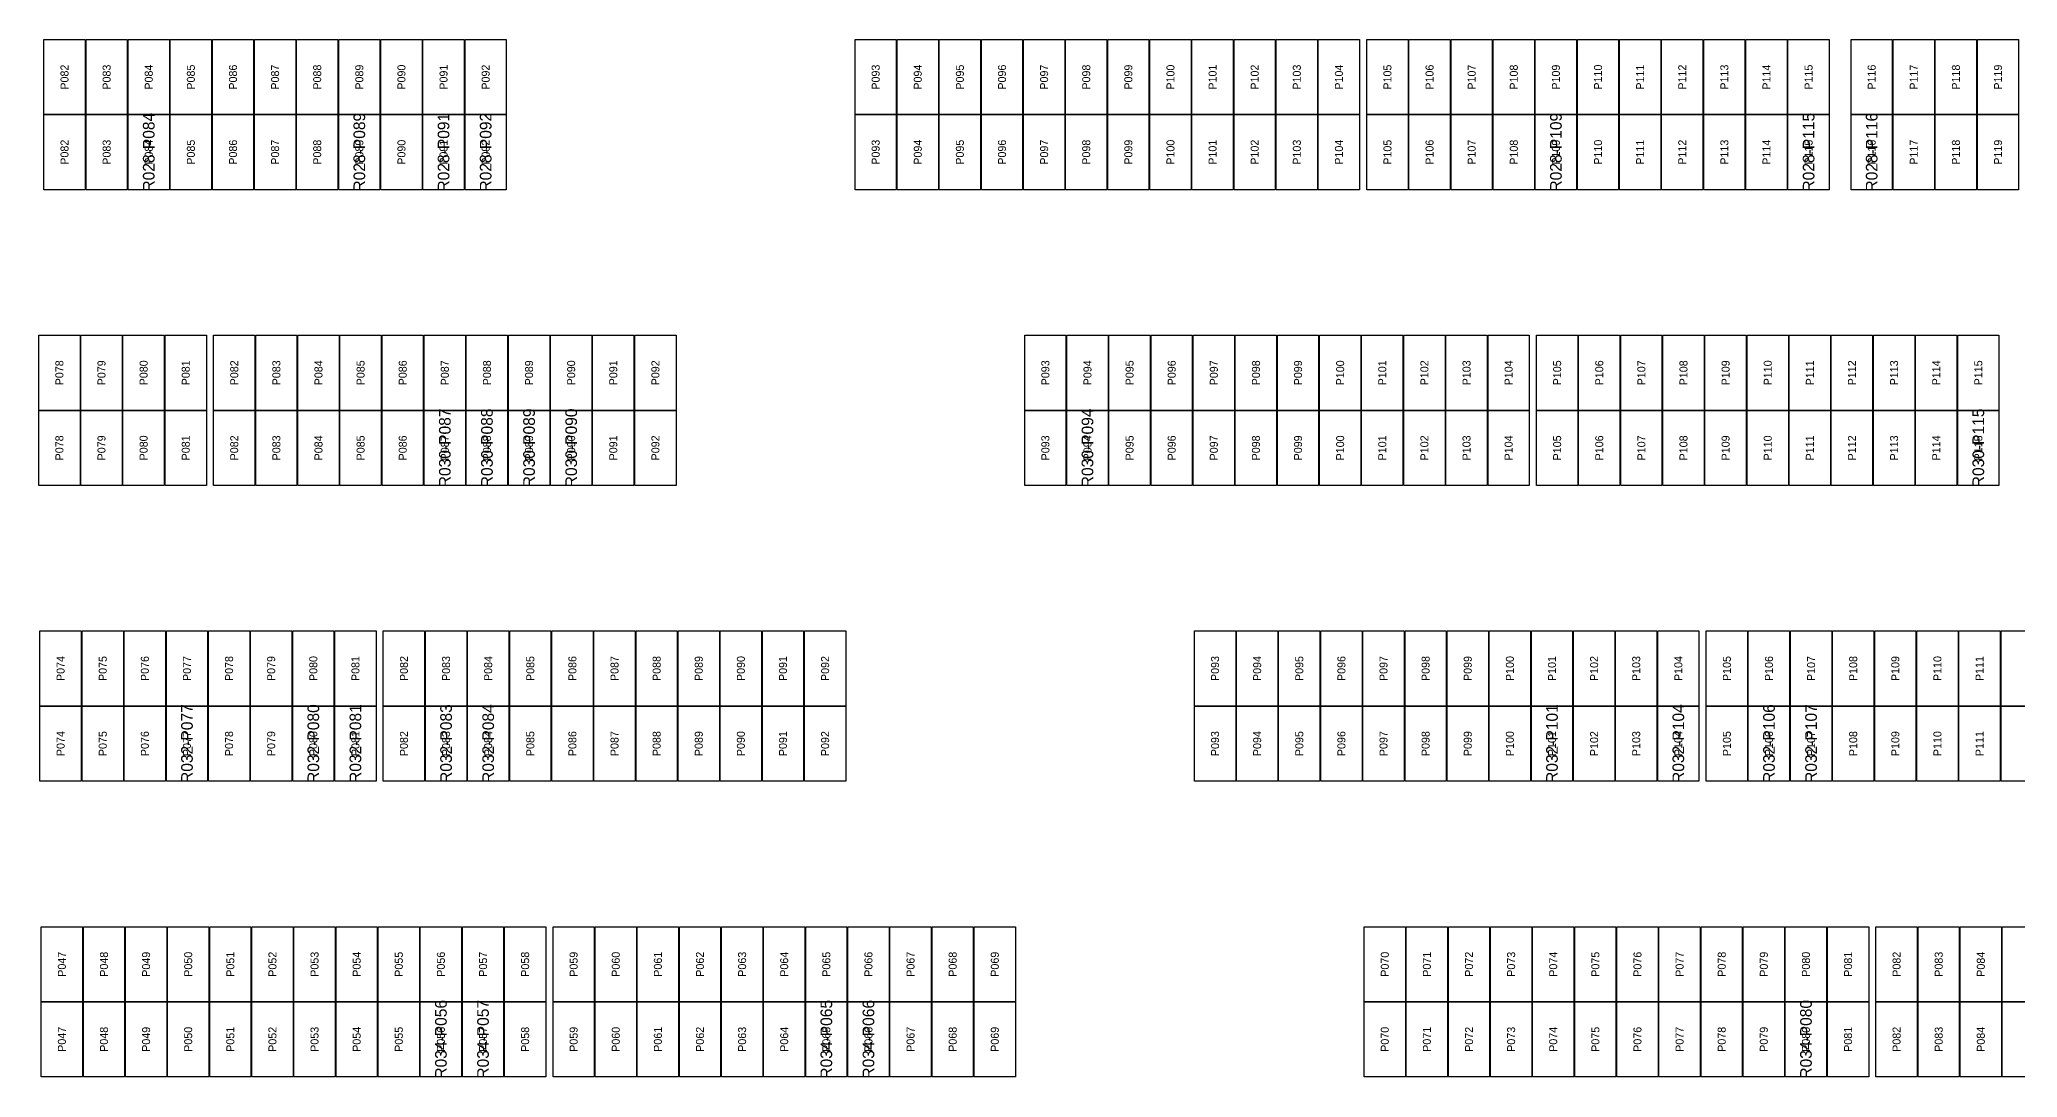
# Model space of a CAD drawing. Extents: x 296295 to 296770, y 651564 to 652121.
# Drawn here: x 296455 to 296509.3, y 651986.7 to 652015.2 of the extents above; entities that cross this region are included whole.
import ezdxf
from ezdxf.enums import TextEntityAlignment as Align

# ---------------------------------------------------------------- set-up
doc = ezdxf.new("R2010")
doc.units = 0

msp = doc.modelspace()

# ---------------------------------------------------------------- linework, layer by layer
at = {"layer": 'DEFECTIVE_PANELS'}
for points in [[(296457.399, 652013.11), (296458.533, 652013.11), (296458.533, 652011.047), (296457.399, 652011.047)], [(296463.189, 652013.11), (296464.323, 652013.11), (296464.323, 652011.047), (296463.189, 652011.047)], [(296465.505, 652013.11), (296466.639, 652013.11), (296466.639, 652011.047), (296465.505, 652011.047)], [(296466.663, 652013.11), (296467.797, 652013.11), (296467.797, 652011.047), (296466.663, 652011.047)], [(296496.09, 652013.11), (296497.224, 652013.11), (296497.224, 652011.047), (296496.09, 652011.047)], [(296503.038, 652013.11), (296504.172, 652013.11), (296504.172, 652011.047), (296503.038, 652011.047)], [(296504.772, 652013.11), (296505.906, 652013.11), (296505.906, 652011.047), (296504.772, 652011.047)], [(296465.54, 652004.984), (296466.674, 652004.984), (296466.674, 652002.921), (296465.54, 652002.921)], [(296466.698, 652004.984), (296467.832, 652004.984), (296467.832, 652002.921), (296466.698, 652002.921)], [(296467.856, 652004.984), (296468.99, 652004.984), (296468.99, 652002.921), (296467.856, 652002.921)], [(296469.014, 652004.984), (296470.148, 652004.984), (296470.148, 652002.921), (296469.014, 652002.921)], [(296483.21, 652004.984), (296484.344, 652004.984), (296484.344, 652002.921), (296483.21, 652002.921)], [(296507.704, 652004.984), (296508.838, 652004.984), (296508.838, 652002.921), (296507.704, 652002.921)], [(296458.45, 651996.858), (296459.584, 651996.858), (296459.584, 651994.795), (296458.45, 651994.795)], [(296461.924, 651996.858), (296463.058, 651996.858), (296463.058, 651994.795), (296461.924, 651994.795)], [(296463.082, 651996.858), (296464.216, 651996.858), (296464.216, 651994.795), (296463.082, 651994.795)], [(296465.574, 651996.858), (296466.708, 651996.858), (296466.708, 651994.795), (296465.574, 651994.795)], [(296466.732, 651996.858), (296467.866, 651996.858), (296467.866, 651994.795), (296466.732, 651994.795)], [(296495.982, 651996.858), (296497.116, 651996.858), (296497.116, 651994.795), (296495.982, 651994.795)], [(296499.456, 651996.858), (296500.59, 651996.858), (296500.59, 651994.795), (296499.456, 651994.795)], [(296501.948, 651996.858), (296503.082, 651996.858), (296503.082, 651994.795), (296501.948, 651994.795)], [(296503.106, 651996.858), (296504.24, 651996.858), (296504.24, 651994.795), (296503.106, 651994.795)], [(296465.432, 651988.732), (296466.566, 651988.732), (296466.566, 651986.669), (296465.432, 651986.669)], [(296466.59, 651988.732), (296467.724, 651988.732), (296467.724, 651986.669), (296466.59, 651986.669)], [(296476.03, 651988.732), (296477.164, 651988.732), (296477.164, 651986.669), (296476.03, 651986.669)], [(296477.188, 651988.732), (296478.322, 651988.732), (296478.322, 651986.669), (296477.188, 651986.669)], [(296502.965, 651988.732), (296504.099, 651988.732), (296504.099, 651986.669), (296502.965, 651986.669)]]:
    msp.add_lwpolyline(points, close=True, dxfattribs=at)
at = {"layer": 'PANELS_MASTER'}
for points in [[(296455.083, 652015.173), (296456.217, 652015.173), (296456.217, 652013.11), (296455.083, 652013.11)], [(296456.241, 652015.173), (296457.375, 652015.173), (296457.375, 652013.11), (296456.241, 652013.11)], [(296457.399, 652015.173), (296458.533, 652015.173), (296458.533, 652013.11), (296457.399, 652013.11)], [(296458.557, 652015.173), (296459.691, 652015.173), (296459.691, 652013.11), (296458.557, 652013.11)], [(296459.715, 652015.173), (296460.849, 652015.173), (296460.849, 652013.11), (296459.715, 652013.11)], [(296460.873, 652015.173), (296462.007, 652015.173), (296462.007, 652013.11), (296460.873, 652013.11)], [(296462.031, 652015.173), (296463.165, 652015.173), (296463.165, 652013.11), (296462.031, 652013.11)], [(296463.189, 652015.173), (296464.323, 652015.173), (296464.323, 652013.11), (296463.189, 652013.11)], [(296464.347, 652015.173), (296465.481, 652015.173), (296465.481, 652013.11), (296464.347, 652013.11)], [(296465.505, 652015.173), (296466.639, 652015.173), (296466.639, 652013.11), (296465.505, 652013.11)], [(296466.663, 652015.173), (296467.797, 652015.173), (296467.797, 652013.11), (296466.663, 652013.11)], [(296477.386, 652015.173), (296478.52, 652015.173), (296478.52, 652013.11), (296477.386, 652013.11)], [(296478.544, 652015.173), (296479.678, 652015.173), (296479.678, 652013.11), (296478.544, 652013.11)], [(296479.702, 652015.173), (296480.836, 652015.173), (296480.836, 652013.11), (296479.702, 652013.11)], [(296480.86, 652015.173), (296481.994, 652015.173), (296481.994, 652013.11), (296480.86, 652013.11)], [(296482.018, 652015.173), (296483.152, 652015.173), (296483.152, 652013.11), (296482.018, 652013.11)], [(296483.176, 652015.173), (296484.31, 652015.173), (296484.31, 652013.11), (296483.176, 652013.11)], [(296484.334, 652015.173), (296485.468, 652015.173), (296485.468, 652013.11), (296484.334, 652013.11)], [(296485.492, 652015.173), (296486.626, 652015.173), (296486.626, 652013.11), (296485.492, 652013.11)], [(296486.65, 652015.173), (296487.784, 652015.173), (296487.784, 652013.11), (296486.65, 652013.11)], [(296487.808, 652015.173), (296488.942, 652015.173), (296488.942, 652013.11), (296487.808, 652013.11)], [(296488.966, 652015.173), (296490.1, 652015.173), (296490.1, 652013.11), (296488.966, 652013.11)], [(296490.124, 652015.173), (296491.258, 652015.173), (296491.258, 652013.11), (296490.124, 652013.11)], [(296491.458, 652015.173), (296492.592, 652015.173), (296492.592, 652013.11), (296491.458, 652013.11)], [(296492.616, 652015.173), (296493.75, 652015.173), (296493.75, 652013.11), (296492.616, 652013.11)], [(296493.774, 652015.173), (296494.908, 652015.173), (296494.908, 652013.11), (296493.774, 652013.11)], [(296494.932, 652015.173), (296496.066, 652015.173), (296496.066, 652013.11), (296494.932, 652013.11)], [(296496.09, 652015.173), (296497.224, 652015.173), (296497.224, 652013.11), (296496.09, 652013.11)], [(296497.248, 652015.173), (296498.382, 652015.173), (296498.382, 652013.11), (296497.248, 652013.11)], [(296498.406, 652015.173), (296499.54, 652015.173), (296499.54, 652013.11), (296498.406, 652013.11)], [(296499.564, 652015.173), (296500.698, 652015.173), (296500.698, 652013.11), (296499.564, 652013.11)], [(296500.722, 652015.173), (296501.856, 652015.173), (296501.856, 652013.11), (296500.722, 652013.11)], [(296501.88, 652015.173), (296503.014, 652015.173), (296503.014, 652013.11), (296501.88, 652013.11)], [(296503.038, 652015.173), (296504.172, 652015.173), (296504.172, 652013.11), (296503.038, 652013.11)], [(296504.772, 652015.173), (296505.906, 652015.173), (296505.906, 652013.11), (296504.772, 652013.11)], [(296505.93, 652015.173), (296507.064, 652015.173), (296507.064, 652013.11), (296505.93, 652013.11)], [(296507.088, 652015.173), (296508.222, 652015.173), (296508.222, 652013.11), (296507.088, 652013.11)], [(296508.246, 652015.173), (296509.38, 652015.173), (296509.38, 652013.11), (296508.246, 652013.11)], [(296455.083, 652013.11), (296456.217, 652013.11), (296456.217, 652011.047), (296455.083, 652011.047)], [(296456.241, 652013.11), (296457.375, 652013.11), (296457.375, 652011.047), (296456.241, 652011.047)], [(296458.557, 652013.11), (296459.691, 652013.11), (296459.691, 652011.047), (296458.557, 652011.047)], [(296459.715, 652013.11), (296460.849, 652013.11), (296460.849, 652011.047), (296459.715, 652011.047)], [(296460.873, 652013.11), (296462.007, 652013.11), (296462.007, 652011.047), (296460.873, 652011.047)], [(296462.031, 652013.11), (296463.165, 652013.11), (296463.165, 652011.047), (296462.031, 652011.047)], [(296464.347, 652013.11), (296465.481, 652013.11), (296465.481, 652011.047), (296464.347, 652011.047)], [(296477.386, 652013.11), (296478.52, 652013.11), (296478.52, 652011.047), (296477.386, 652011.047)], [(296478.544, 652013.11), (296479.678, 652013.11), (296479.678, 652011.047), (296478.544, 652011.047)], [(296479.702, 652013.11), (296480.836, 652013.11), (296480.836, 652011.047), (296479.702, 652011.047)], [(296480.86, 652013.11), (296481.994, 652013.11), (296481.994, 652011.047), (296480.86, 652011.047)], [(296482.018, 652013.11), (296483.152, 652013.11), (296483.152, 652011.047), (296482.018, 652011.047)], [(296483.176, 652013.11), (296484.31, 652013.11), (296484.31, 652011.047), (296483.176, 652011.047)], [(296484.334, 652013.11), (296485.468, 652013.11), (296485.468, 652011.047), (296484.334, 652011.047)], [(296485.492, 652013.11), (296486.626, 652013.11), (296486.626, 652011.047), (296485.492, 652011.047)], [(296486.65, 652013.11), (296487.784, 652013.11), (296487.784, 652011.047), (296486.65, 652011.047)], [(296487.808, 652013.11), (296488.942, 652013.11), (296488.942, 652011.047), (296487.808, 652011.047)], [(296488.966, 652013.11), (296490.1, 652013.11), (296490.1, 652011.047), (296488.966, 652011.047)], [(296490.124, 652013.11), (296491.258, 652013.11), (296491.258, 652011.047), (296490.124, 652011.047)], [(296491.458, 652013.11), (296492.592, 652013.11), (296492.592, 652011.047), (296491.458, 652011.047)], [(296492.616, 652013.11), (296493.75, 652013.11), (296493.75, 652011.047), (296492.616, 652011.047)], [(296493.774, 652013.11), (296494.908, 652013.11), (296494.908, 652011.047), (296493.774, 652011.047)], [(296494.932, 652013.11), (296496.066, 652013.11), (296496.066, 652011.047), (296494.932, 652011.047)], [(296497.248, 652013.11), (296498.382, 652013.11), (296498.382, 652011.047), (296497.248, 652011.047)], [(296498.406, 652013.11), (296499.54, 652013.11), (296499.54, 652011.047), (296498.406, 652011.047)], [(296499.564, 652013.11), (296500.698, 652013.11), (296500.698, 652011.047), (296499.564, 652011.047)], [(296500.722, 652013.11), (296501.856, 652013.11), (296501.856, 652011.047), (296500.722, 652011.047)], [(296501.88, 652013.11), (296503.014, 652013.11), (296503.014, 652011.047), (296501.88, 652011.047)], [(296505.93, 652013.11), (296507.064, 652013.11), (296507.064, 652011.047), (296505.93, 652011.047)], [(296507.088, 652013.11), (296508.222, 652013.11), (296508.222, 652011.047), (296507.088, 652011.047)], [(296508.246, 652013.11), (296509.38, 652013.11), (296509.38, 652011.047), (296508.246, 652011.047)], [(296454.942, 652007.047), (296456.076, 652007.047), (296456.076, 652004.984), (296454.942, 652004.984)], [(296456.1, 652007.047), (296457.234, 652007.047), (296457.234, 652004.984), (296456.1, 652004.984)], [(296457.258, 652007.047), (296458.392, 652007.047), (296458.392, 652004.984), (296457.258, 652004.984)], [(296458.416, 652007.047), (296459.55, 652007.047), (296459.55, 652004.984), (296458.416, 652004.984)], [(296459.75, 652007.047), (296460.884, 652007.047), (296460.884, 652004.984), (296459.75, 652004.984)], [(296460.908, 652007.047), (296462.042, 652007.047), (296462.042, 652004.984), (296460.908, 652004.984)], [(296462.066, 652007.047), (296463.2, 652007.047), (296463.2, 652004.984), (296462.066, 652004.984)], [(296463.224, 652007.047), (296464.358, 652007.047), (296464.358, 652004.984), (296463.224, 652004.984)], [(296464.382, 652007.047), (296465.516, 652007.047), (296465.516, 652004.984), (296464.382, 652004.984)], [(296465.54, 652007.047), (296466.674, 652007.047), (296466.674, 652004.984), (296465.54, 652004.984)], [(296466.698, 652007.047), (296467.832, 652007.047), (296467.832, 652004.984), (296466.698, 652004.984)], [(296467.856, 652007.047), (296468.99, 652007.047), (296468.99, 652004.984), (296467.856, 652004.984)], [(296469.014, 652007.047), (296470.148, 652007.047), (296470.148, 652004.984), (296469.014, 652004.984)], [(296470.172, 652007.047), (296471.306, 652007.047), (296471.306, 652004.984), (296470.172, 652004.984)], [(296471.33, 652007.047), (296472.464, 652007.047), (296472.464, 652004.984), (296471.33, 652004.984)], [(296482.052, 652007.047), (296483.186, 652007.047), (296483.186, 652004.984), (296482.052, 652004.984)], [(296483.21, 652007.047), (296484.344, 652007.047), (296484.344, 652004.984), (296483.21, 652004.984)], [(296484.368, 652007.047), (296485.502, 652007.047), (296485.502, 652004.984), (296484.368, 652004.984)], [(296485.526, 652007.047), (296486.66, 652007.047), (296486.66, 652004.984), (296485.526, 652004.984)], [(296486.684, 652007.047), (296487.818, 652007.047), (296487.818, 652004.984), (296486.684, 652004.984)], [(296487.842, 652007.047), (296488.976, 652007.047), (296488.976, 652004.984), (296487.842, 652004.984)], [(296489, 652007.047), (296490.134, 652007.047), (296490.134, 652004.984), (296489, 652004.984)], [(296490.158, 652007.047), (296491.292, 652007.047), (296491.292, 652004.984), (296490.158, 652004.984)], [(296491.316, 652007.047), (296492.45, 652007.047), (296492.45, 652004.984), (296491.316, 652004.984)], [(296492.474, 652007.047), (296493.608, 652007.047), (296493.608, 652004.984), (296492.474, 652004.984)], [(296493.632, 652007.047), (296494.766, 652007.047), (296494.766, 652004.984), (296493.632, 652004.984)], [(296494.79, 652007.047), (296495.924, 652007.047), (296495.924, 652004.984), (296494.79, 652004.984)], [(296496.124, 652007.047), (296497.258, 652007.047), (296497.258, 652004.984), (296496.124, 652004.984)], [(296497.282, 652007.047), (296498.416, 652007.047), (296498.416, 652004.984), (296497.282, 652004.984)], [(296498.44, 652007.047), (296499.574, 652007.047), (296499.574, 652004.984), (296498.44, 652004.984)], [(296499.598, 652007.047), (296500.732, 652007.047), (296500.732, 652004.984), (296499.598, 652004.984)], [(296500.756, 652007.047), (296501.89, 652007.047), (296501.89, 652004.984), (296500.756, 652004.984)], [(296501.914, 652007.047), (296503.048, 652007.047), (296503.048, 652004.984), (296501.914, 652004.984)], [(296503.072, 652007.047), (296504.206, 652007.047), (296504.206, 652004.984), (296503.072, 652004.984)], [(296504.23, 652007.047), (296505.364, 652007.047), (296505.364, 652004.984), (296504.23, 652004.984)], [(296505.388, 652007.047), (296506.522, 652007.047), (296506.522, 652004.984), (296505.388, 652004.984)], [(296506.546, 652007.047), (296507.68, 652007.047), (296507.68, 652004.984), (296506.546, 652004.984)], [(296507.704, 652007.047), (296508.838, 652007.047), (296508.838, 652004.984), (296507.704, 652004.984)], [(296454.942, 652004.984), (296456.076, 652004.984), (296456.076, 652002.921), (296454.942, 652002.921)], [(296456.1, 652004.984), (296457.234, 652004.984), (296457.234, 652002.921), (296456.1, 652002.921)], [(296457.258, 652004.984), (296458.392, 652004.984), (296458.392, 652002.921), (296457.258, 652002.921)], [(296458.416, 652004.984), (296459.55, 652004.984), (296459.55, 652002.921), (296458.416, 652002.921)], [(296459.75, 652004.984), (296460.884, 652004.984), (296460.884, 652002.921), (296459.75, 652002.921)], [(296460.908, 652004.984), (296462.042, 652004.984), (296462.042, 652002.921), (296460.908, 652002.921)], [(296462.066, 652004.984), (296463.2, 652004.984), (296463.2, 652002.921), (296462.066, 652002.921)], [(296463.224, 652004.984), (296464.358, 652004.984), (296464.358, 652002.921), (296463.224, 652002.921)], [(296464.382, 652004.984), (296465.516, 652004.984), (296465.516, 652002.921), (296464.382, 652002.921)], [(296470.172, 652004.984), (296471.306, 652004.984), (296471.306, 652002.921), (296470.172, 652002.921)], [(296471.33, 652004.984), (296472.464, 652004.984), (296472.464, 652002.921), (296471.33, 652002.921)], [(296482.052, 652004.984), (296483.186, 652004.984), (296483.186, 652002.921), (296482.052, 652002.921)], [(296484.368, 652004.984), (296485.502, 652004.984), (296485.502, 652002.921), (296484.368, 652002.921)], [(296485.526, 652004.984), (296486.66, 652004.984), (296486.66, 652002.921), (296485.526, 652002.921)], [(296486.684, 652004.984), (296487.818, 652004.984), (296487.818, 652002.921), (296486.684, 652002.921)], [(296487.842, 652004.984), (296488.976, 652004.984), (296488.976, 652002.921), (296487.842, 652002.921)], [(296489, 652004.984), (296490.134, 652004.984), (296490.134, 652002.921), (296489, 652002.921)], [(296490.158, 652004.984), (296491.292, 652004.984), (296491.292, 652002.921), (296490.158, 652002.921)], [(296491.316, 652004.984), (296492.45, 652004.984), (296492.45, 652002.921), (296491.316, 652002.921)], [(296492.474, 652004.984), (296493.608, 652004.984), (296493.608, 652002.921), (296492.474, 652002.921)], [(296493.632, 652004.984), (296494.766, 652004.984), (296494.766, 652002.921), (296493.632, 652002.921)], [(296494.79, 652004.984), (296495.924, 652004.984), (296495.924, 652002.921), (296494.79, 652002.921)], [(296496.124, 652004.984), (296497.258, 652004.984), (296497.258, 652002.921), (296496.124, 652002.921)], [(296497.282, 652004.984), (296498.416, 652004.984), (296498.416, 652002.921), (296497.282, 652002.921)], [(296498.44, 652004.984), (296499.574, 652004.984), (296499.574, 652002.921), (296498.44, 652002.921)], [(296499.598, 652004.984), (296500.732, 652004.984), (296500.732, 652002.921), (296499.598, 652002.921)], [(296500.756, 652004.984), (296501.89, 652004.984), (296501.89, 652002.921), (296500.756, 652002.921)], [(296501.914, 652004.984), (296503.048, 652004.984), (296503.048, 652002.921), (296501.914, 652002.921)], [(296503.072, 652004.984), (296504.206, 652004.984), (296504.206, 652002.921), (296503.072, 652002.921)], [(296504.23, 652004.984), (296505.364, 652004.984), (296505.364, 652002.921), (296504.23, 652002.921)], [(296505.388, 652004.984), (296506.522, 652004.984), (296506.522, 652002.921), (296505.388, 652002.921)], [(296506.546, 652004.984), (296507.68, 652004.984), (296507.68, 652002.921), (296506.546, 652002.921)], [(296454.976, 651998.921), (296456.11, 651998.921), (296456.11, 651996.858), (296454.976, 651996.858)], [(296456.134, 651998.921), (296457.268, 651998.921), (296457.268, 651996.858), (296456.134, 651996.858)], [(296457.292, 651998.921), (296458.426, 651998.921), (296458.426, 651996.858), (296457.292, 651996.858)], [(296458.45, 651998.921), (296459.584, 651998.921), (296459.584, 651996.858), (296458.45, 651996.858)], [(296459.608, 651998.921), (296460.742, 651998.921), (296460.742, 651996.858), (296459.608, 651996.858)], [(296460.766, 651998.921), (296461.9, 651998.921), (296461.9, 651996.858), (296460.766, 651996.858)], [(296461.924, 651998.921), (296463.058, 651998.921), (296463.058, 651996.858), (296461.924, 651996.858)], [(296463.082, 651998.921), (296464.216, 651998.921), (296464.216, 651996.858), (296463.082, 651996.858)], [(296464.416, 651998.921), (296465.55, 651998.921), (296465.55, 651996.858), (296464.416, 651996.858)], [(296465.574, 651998.921), (296466.708, 651998.921), (296466.708, 651996.858), (296465.574, 651996.858)], [(296466.732, 651998.921), (296467.866, 651998.921), (296467.866, 651996.858), (296466.732, 651996.858)], [(296467.89, 651998.921), (296469.024, 651998.921), (296469.024, 651996.858), (296467.89, 651996.858)], [(296469.048, 651998.921), (296470.182, 651998.921), (296470.182, 651996.858), (296469.048, 651996.858)], [(296470.206, 651998.921), (296471.34, 651998.921), (296471.34, 651996.858), (296470.206, 651996.858)], [(296471.364, 651998.921), (296472.498, 651998.921), (296472.498, 651996.858), (296471.364, 651996.858)], [(296472.522, 651998.921), (296473.656, 651998.921), (296473.656, 651996.858), (296472.522, 651996.858)], [(296473.68, 651998.921), (296474.814, 651998.921), (296474.814, 651996.858), (296473.68, 651996.858)], [(296474.838, 651998.921), (296475.972, 651998.921), (296475.972, 651996.858), (296474.838, 651996.858)], [(296475.996, 651998.921), (296477.13, 651998.921), (296477.13, 651996.858), (296475.996, 651996.858)], [(296486.718, 651998.921), (296487.852, 651998.921), (296487.852, 651996.858), (296486.718, 651996.858)], [(296487.876, 651998.921), (296489.01, 651998.921), (296489.01, 651996.858), (296487.876, 651996.858)], [(296489.034, 651998.921), (296490.168, 651998.921), (296490.168, 651996.858), (296489.034, 651996.858)], [(296490.192, 651998.921), (296491.326, 651998.921), (296491.326, 651996.858), (296490.192, 651996.858)], [(296491.35, 651998.921), (296492.484, 651998.921), (296492.484, 651996.858), (296491.35, 651996.858)], [(296492.508, 651998.921), (296493.642, 651998.921), (296493.642, 651996.858), (296492.508, 651996.858)], [(296493.666, 651998.921), (296494.8, 651998.921), (296494.8, 651996.858), (296493.666, 651996.858)], [(296494.824, 651998.921), (296495.958, 651998.921), (296495.958, 651996.858), (296494.824, 651996.858)], [(296495.982, 651998.921), (296497.116, 651998.921), (296497.116, 651996.858), (296495.982, 651996.858)], [(296497.14, 651998.921), (296498.274, 651998.921), (296498.274, 651996.858), (296497.14, 651996.858)], [(296498.298, 651998.921), (296499.432, 651998.921), (296499.432, 651996.858), (296498.298, 651996.858)], [(296499.456, 651998.921), (296500.59, 651998.921), (296500.59, 651996.858), (296499.456, 651996.858)], [(296500.79, 651998.921), (296501.924, 651998.921), (296501.924, 651996.858), (296500.79, 651996.858)], [(296501.948, 651998.921), (296503.082, 651998.921), (296503.082, 651996.858), (296501.948, 651996.858)], [(296503.106, 651998.921), (296504.24, 651998.921), (296504.24, 651996.858), (296503.106, 651996.858)], [(296504.264, 651998.921), (296505.398, 651998.921), (296505.398, 651996.858), (296504.264, 651996.858)], [(296505.422, 651998.921), (296506.556, 651998.921), (296506.556, 651996.858), (296505.422, 651996.858)], [(296506.58, 651998.921), (296507.714, 651998.921), (296507.714, 651996.858), (296506.58, 651996.858)], [(296507.738, 651998.921), (296508.872, 651998.921), (296508.872, 651996.858), (296507.738, 651996.858)], [(296508.896, 651998.921), (296510.03, 651998.921), (296510.03, 651996.858), (296508.896, 651996.858)], [(296454.976, 651996.858), (296456.11, 651996.858), (296456.11, 651994.795), (296454.976, 651994.795)], [(296456.134, 651996.858), (296457.268, 651996.858), (296457.268, 651994.795), (296456.134, 651994.795)], [(296457.292, 651996.858), (296458.426, 651996.858), (296458.426, 651994.795), (296457.292, 651994.795)], [(296459.608, 651996.858), (296460.742, 651996.858), (296460.742, 651994.795), (296459.608, 651994.795)], [(296460.766, 651996.858), (296461.9, 651996.858), (296461.9, 651994.795), (296460.766, 651994.795)], [(296464.416, 651996.858), (296465.55, 651996.858), (296465.55, 651994.795), (296464.416, 651994.795)], [(296467.89, 651996.858), (296469.024, 651996.858), (296469.024, 651994.795), (296467.89, 651994.795)], [(296469.048, 651996.858), (296470.182, 651996.858), (296470.182, 651994.795), (296469.048, 651994.795)], [(296470.206, 651996.858), (296471.34, 651996.858), (296471.34, 651994.795), (296470.206, 651994.795)], [(296471.364, 651996.858), (296472.498, 651996.858), (296472.498, 651994.795), (296471.364, 651994.795)], [(296472.522, 651996.858), (296473.656, 651996.858), (296473.656, 651994.795), (296472.522, 651994.795)], [(296473.68, 651996.858), (296474.814, 651996.858), (296474.814, 651994.795), (296473.68, 651994.795)], [(296474.838, 651996.858), (296475.972, 651996.858), (296475.972, 651994.795), (296474.838, 651994.795)], [(296475.996, 651996.858), (296477.13, 651996.858), (296477.13, 651994.795), (296475.996, 651994.795)], [(296486.718, 651996.858), (296487.852, 651996.858), (296487.852, 651994.795), (296486.718, 651994.795)], [(296487.876, 651996.858), (296489.01, 651996.858), (296489.01, 651994.795), (296487.876, 651994.795)], [(296489.034, 651996.858), (296490.168, 651996.858), (296490.168, 651994.795), (296489.034, 651994.795)], [(296490.192, 651996.858), (296491.326, 651996.858), (296491.326, 651994.795), (296490.192, 651994.795)], [(296491.35, 651996.858), (296492.484, 651996.858), (296492.484, 651994.795), (296491.35, 651994.795)], [(296492.508, 651996.858), (296493.642, 651996.858), (296493.642, 651994.795), (296492.508, 651994.795)], [(296493.666, 651996.858), (296494.8, 651996.858), (296494.8, 651994.795), (296493.666, 651994.795)], [(296494.824, 651996.858), (296495.958, 651996.858), (296495.958, 651994.795), (296494.824, 651994.795)], [(296497.14, 651996.858), (296498.274, 651996.858), (296498.274, 651994.795), (296497.14, 651994.795)], [(296498.298, 651996.858), (296499.432, 651996.858), (296499.432, 651994.795), (296498.298, 651994.795)], [(296500.79, 651996.858), (296501.924, 651996.858), (296501.924, 651994.795), (296500.79, 651994.795)], [(296504.264, 651996.858), (296505.398, 651996.858), (296505.398, 651994.795), (296504.264, 651994.795)], [(296505.422, 651996.858), (296506.556, 651996.858), (296506.556, 651994.795), (296505.422, 651994.795)], [(296506.58, 651996.858), (296507.714, 651996.858), (296507.714, 651994.795), (296506.58, 651994.795)], [(296507.738, 651996.858), (296508.872, 651996.858), (296508.872, 651994.795), (296507.738, 651994.795)], [(296508.896, 651996.858), (296510.03, 651996.858), (296510.03, 651994.795), (296508.896, 651994.795)], [(296455.01, 651990.795), (296456.144, 651990.795), (296456.144, 651988.732), (296455.01, 651988.732)], [(296456.168, 651990.795), (296457.302, 651990.795), (296457.302, 651988.732), (296456.168, 651988.732)], [(296457.326, 651990.795), (296458.46, 651990.795), (296458.46, 651988.732), (296457.326, 651988.732)], [(296458.484, 651990.795), (296459.618, 651990.795), (296459.618, 651988.732), (296458.484, 651988.732)], [(296459.642, 651990.795), (296460.776, 651990.795), (296460.776, 651988.732), (296459.642, 651988.732)], [(296460.8, 651990.795), (296461.934, 651990.795), (296461.934, 651988.732), (296460.8, 651988.732)], [(296461.958, 651990.795), (296463.092, 651990.795), (296463.092, 651988.732), (296461.958, 651988.732)], [(296463.116, 651990.795), (296464.25, 651990.795), (296464.25, 651988.732), (296463.116, 651988.732)], [(296464.274, 651990.795), (296465.408, 651990.795), (296465.408, 651988.732), (296464.274, 651988.732)], [(296465.432, 651990.795), (296466.566, 651990.795), (296466.566, 651988.732), (296465.432, 651988.732)], [(296466.59, 651990.795), (296467.724, 651990.795), (296467.724, 651988.732), (296466.59, 651988.732)], [(296467.748, 651990.795), (296468.882, 651990.795), (296468.882, 651988.732), (296467.748, 651988.732)], [(296469.082, 651990.795), (296470.216, 651990.795), (296470.216, 651988.732), (296469.082, 651988.732)], [(296470.24, 651990.795), (296471.374, 651990.795), (296471.374, 651988.732), (296470.24, 651988.732)], [(296471.398, 651990.795), (296472.532, 651990.795), (296472.532, 651988.732), (296471.398, 651988.732)], [(296472.556, 651990.795), (296473.69, 651990.795), (296473.69, 651988.732), (296472.556, 651988.732)], [(296473.714, 651990.795), (296474.848, 651990.795), (296474.848, 651988.732), (296473.714, 651988.732)], [(296474.872, 651990.795), (296476.006, 651990.795), (296476.006, 651988.732), (296474.872, 651988.732)], [(296476.03, 651990.795), (296477.164, 651990.795), (296477.164, 651988.732), (296476.03, 651988.732)], [(296477.188, 651990.795), (296478.322, 651990.795), (296478.322, 651988.732), (296477.188, 651988.732)], [(296478.346, 651990.795), (296479.48, 651990.795), (296479.48, 651988.732), (296478.346, 651988.732)], [(296479.504, 651990.795), (296480.638, 651990.795), (296480.638, 651988.732), (296479.504, 651988.732)], [(296480.662, 651990.795), (296481.796, 651990.795), (296481.796, 651988.732), (296480.662, 651988.732)], [(296491.385, 651990.795), (296492.519, 651990.795), (296492.519, 651988.732), (296491.385, 651988.732)], [(296492.543, 651990.795), (296493.677, 651990.795), (296493.677, 651988.732), (296492.543, 651988.732)], [(296493.701, 651990.795), (296494.835, 651990.795), (296494.835, 651988.732), (296493.701, 651988.732)], [(296494.859, 651990.795), (296495.993, 651990.795), (296495.993, 651988.732), (296494.859, 651988.732)], [(296496.017, 651990.795), (296497.151, 651990.795), (296497.151, 651988.732), (296496.017, 651988.732)], [(296497.175, 651990.795), (296498.309, 651990.795), (296498.309, 651988.732), (296497.175, 651988.732)], [(296498.333, 651990.795), (296499.467, 651990.795), (296499.467, 651988.732), (296498.333, 651988.732)], [(296499.491, 651990.795), (296500.625, 651990.795), (296500.625, 651988.732), (296499.491, 651988.732)], [(296500.649, 651990.795), (296501.783, 651990.795), (296501.783, 651988.732), (296500.649, 651988.732)], [(296501.807, 651990.795), (296502.941, 651990.795), (296502.941, 651988.732), (296501.807, 651988.732)], [(296502.965, 651990.795), (296504.099, 651990.795), (296504.099, 651988.732), (296502.965, 651988.732)], [(296504.123, 651990.795), (296505.257, 651990.795), (296505.257, 651988.732), (296504.123, 651988.732)], [(296505.457, 651990.795), (296506.591, 651990.795), (296506.591, 651988.732), (296505.457, 651988.732)], [(296506.615, 651990.795), (296507.749, 651990.795), (296507.749, 651988.732), (296506.615, 651988.732)], [(296507.773, 651990.795), (296508.907, 651990.795), (296508.907, 651988.732), (296507.773, 651988.732)], [(296508.931, 651990.795), (296510.065, 651990.795), (296510.065, 651988.732), (296508.931, 651988.732)], [(296455.01, 651988.732), (296456.144, 651988.732), (296456.144, 651986.669), (296455.01, 651986.669)], [(296456.168, 651988.732), (296457.302, 651988.732), (296457.302, 651986.669), (296456.168, 651986.669)], [(296457.326, 651988.732), (296458.46, 651988.732), (296458.46, 651986.669), (296457.326, 651986.669)], [(296458.484, 651988.732), (296459.618, 651988.732), (296459.618, 651986.669), (296458.484, 651986.669)], [(296459.642, 651988.732), (296460.776, 651988.732), (296460.776, 651986.669), (296459.642, 651986.669)], [(296460.8, 651988.732), (296461.934, 651988.732), (296461.934, 651986.669), (296460.8, 651986.669)], [(296461.958, 651988.732), (296463.092, 651988.732), (296463.092, 651986.669), (296461.958, 651986.669)], [(296463.116, 651988.732), (296464.25, 651988.732), (296464.25, 651986.669), (296463.116, 651986.669)], [(296464.274, 651988.732), (296465.408, 651988.732), (296465.408, 651986.669), (296464.274, 651986.669)], [(296467.748, 651988.732), (296468.882, 651988.732), (296468.882, 651986.669), (296467.748, 651986.669)], [(296469.082, 651988.732), (296470.216, 651988.732), (296470.216, 651986.669), (296469.082, 651986.669)], [(296470.24, 651988.732), (296471.374, 651988.732), (296471.374, 651986.669), (296470.24, 651986.669)], [(296471.398, 651988.732), (296472.532, 651988.732), (296472.532, 651986.669), (296471.398, 651986.669)], [(296472.556, 651988.732), (296473.69, 651988.732), (296473.69, 651986.669), (296472.556, 651986.669)], [(296473.714, 651988.732), (296474.848, 651988.732), (296474.848, 651986.669), (296473.714, 651986.669)], [(296474.872, 651988.732), (296476.006, 651988.732), (296476.006, 651986.669), (296474.872, 651986.669)], [(296478.346, 651988.732), (296479.48, 651988.732), (296479.48, 651986.669), (296478.346, 651986.669)], [(296479.504, 651988.732), (296480.638, 651988.732), (296480.638, 651986.669), (296479.504, 651986.669)], [(296480.662, 651988.732), (296481.796, 651988.732), (296481.796, 651986.669), (296480.662, 651986.669)], [(296491.385, 651988.732), (296492.519, 651988.732), (296492.519, 651986.669), (296491.385, 651986.669)], [(296492.543, 651988.732), (296493.677, 651988.732), (296493.677, 651986.669), (296492.543, 651986.669)], [(296493.701, 651988.732), (296494.835, 651988.732), (296494.835, 651986.669), (296493.701, 651986.669)], [(296494.859, 651988.732), (296495.993, 651988.732), (296495.993, 651986.669), (296494.859, 651986.669)], [(296496.017, 651988.732), (296497.151, 651988.732), (296497.151, 651986.669), (296496.017, 651986.669)], [(296497.175, 651988.732), (296498.309, 651988.732), (296498.309, 651986.669), (296497.175, 651986.669)], [(296498.333, 651988.732), (296499.467, 651988.732), (296499.467, 651986.669), (296498.333, 651986.669)], [(296499.491, 651988.732), (296500.625, 651988.732), (296500.625, 651986.669), (296499.491, 651986.669)], [(296500.649, 651988.732), (296501.783, 651988.732), (296501.783, 651986.669), (296500.649, 651986.669)], [(296501.807, 651988.732), (296502.941, 651988.732), (296502.941, 651986.669), (296501.807, 651986.669)], [(296504.123, 651988.732), (296505.257, 651988.732), (296505.257, 651986.669), (296504.123, 651986.669)], [(296505.457, 651988.732), (296506.591, 651988.732), (296506.591, 651986.669), (296505.457, 651986.669)], [(296506.615, 651988.732), (296507.749, 651988.732), (296507.749, 651986.669), (296506.615, 651986.669)], [(296507.773, 651988.732), (296508.907, 651988.732), (296508.907, 651986.669), (296507.773, 651986.669)], [(296508.931, 651988.732), (296510.065, 651988.732), (296510.065, 651986.669), (296508.931, 651986.669)]]:
    msp.add_lwpolyline(points, close=True, dxfattribs=at)

# ---------------------------------------------------------------- texts
at = {"layer": 'DEFECT_LABELS'}
for s, p in [('R028-P084', (296457.966, 652012.078)), ('R028-P089', (296463.756, 652012.078)), ('R028-P091', (296466.072, 652012.078)), ('R028-P092', (296467.23, 652012.078)), ('R028-P109', (296496.657, 652012.078)), ('R028-P115', (296503.605, 652012.078)), ('R028-P116', (296505.339, 652012.078)), ('R030-P087', (296466.107, 652003.952)), ('R030-P088', (296467.265, 652003.952)), ('R030-P089', (296468.423, 652003.952)), ('R030-P090', (296469.581, 652003.952)), ('R030-P094', (296483.777, 652003.952)), ('R030-P115', (296508.271, 652003.952)), ('R032-P077', (296459.017, 651995.826)), ('R032-P080', (296462.491, 651995.826)), ('R032-P081', (296463.649, 651995.826)), ('R032-P083', (296466.141, 651995.826)), ('R032-P084', (296467.299, 651995.826)), ('R032-P101', (296496.549, 651995.826)), ('R032-P104', (296500.023, 651995.826)), ('R032-P106', (296502.515, 651995.826)), ('R032-P107', (296503.673, 651995.826)), ('R034-P056', (296465.999, 651987.7)), ('R034-P057', (296467.157, 651987.7)), ('R034-P065', (296476.597, 651987.7)), ('R034-P066', (296477.755, 651987.7)), ('R034-P080', (296503.532, 651987.7))]:
    msp.add_text(s, height=0.32, rotation=90, dxfattribs=at).set_placement(p, align=Align.MIDDLE_CENTER)
at = {"layer": 'PANEL_POSITION'}
for s, p in [('P082', (296455.65, 652014.141)), ('P083', (296456.808, 652014.141)), ('P084', (296457.966, 652014.141)), ('P085', (296459.124, 652014.141)), ('P086', (296460.282, 652014.141)), ('P087', (296461.44, 652014.141)), ('P088', (296462.598, 652014.141)), ('P089', (296463.756, 652014.141)), ('P090', (296464.914, 652014.141)), ('P091', (296466.072, 652014.141)), ('P092', (296467.23, 652014.141)), ('P093', (296477.953, 652014.141)), ('P094', (296479.111, 652014.141)), ('P095', (296480.269, 652014.141)), ('P096', (296481.427, 652014.141)), ('P097', (296482.585, 652014.141)), ('P098', (296483.743, 652014.141)), ('P099', (296484.901, 652014.141)), ('P100', (296486.059, 652014.141)), ('P101', (296487.217, 652014.141)), ('P102', (296488.375, 652014.141)), ('P103', (296489.533, 652014.141)), ('P104', (296490.691, 652014.141)), ('P105', (296492.025, 652014.141)), ('P106', (296493.183, 652014.141)), ('P107', (296494.341, 652014.141)), ('P108', (296495.499, 652014.141)), ('P109', (296496.657, 652014.141)), ('P110', (296497.815, 652014.141)), ('P111', (296498.973, 652014.141)), ('P112', (296500.131, 652014.141)), ('P113', (296501.289, 652014.141)), ('P114', (296502.447, 652014.141)), ('P115', (296503.605, 652014.141)), ('P116', (296505.339, 652014.141)), ('P117', (296506.497, 652014.141)), ('P118', (296507.655, 652014.141)), ('P119', (296508.813, 652014.141)), ('P082', (296455.65, 652012.078)), ('P083', (296456.808, 652012.078)), ('P084', (296457.966, 652012.078)), ('P085', (296459.124, 652012.078)), ('P086', (296460.282, 652012.078)), ('P087', (296461.44, 652012.078)), ('P088', (296462.598, 652012.078)), ('P089', (296463.756, 652012.078)), ('P090', (296464.914, 652012.078)), ('P091', (296466.072, 652012.078)), ('P092', (296467.23, 652012.078)), ('P093', (296477.953, 652012.078)), ('P094', (296479.111, 652012.078)), ('P095', (296480.269, 652012.078)), ('P096', (296481.427, 652012.078)), ('P097', (296482.585, 652012.078)), ('P098', (296483.743, 652012.078)), ('P099', (296484.901, 652012.078)), ('P100', (296486.059, 652012.078)), ('P101', (296487.217, 652012.078)), ('P102', (296488.375, 652012.078)), ('P103', (296489.533, 652012.078)), ('P104', (296490.691, 652012.078)), ('P105', (296492.025, 652012.078)), ('P106', (296493.183, 652012.078)), ('P107', (296494.341, 652012.078)), ('P108', (296495.499, 652012.078)), ('P109', (296496.657, 652012.078)), ('P110', (296497.815, 652012.078)), ('P111', (296498.973, 652012.078)), ('P112', (296500.131, 652012.078)), ('P113', (296501.289, 652012.078)), ('P114', (296502.447, 652012.078)), ('P115', (296503.605, 652012.078)), ('P116', (296505.339, 652012.078)), ('P117', (296506.497, 652012.078)), ('P118', (296507.655, 652012.078)), ('P119', (296508.813, 652012.078)), ('P078', (296455.509, 652006.015)), ('P079', (296456.667, 652006.015)), ('P080', (296457.825, 652006.015)), ('P081', (296458.983, 652006.015)), ('P082', (296460.317, 652006.015)), ('P083', (296461.475, 652006.015)), ('P084', (296462.633, 652006.015)), ('P085', (296463.791, 652006.015)), ('P086', (296464.949, 652006.015)), ('P087', (296466.107, 652006.015)), ('P088', (296467.265, 652006.015)), ('P089', (296468.423, 652006.015)), ('P090', (296469.581, 652006.015)), ('P091', (296470.739, 652006.015)), ('P092', (296471.897, 652006.015)), ('P093', (296482.619, 652006.015)), ('P094', (296483.777, 652006.015)), ('P095', (296484.935, 652006.015)), ('P096', (296486.093, 652006.015)), ('P097', (296487.251, 652006.015)), ('P098', (296488.409, 652006.015)), ('P099', (296489.567, 652006.015)), ('P100', (296490.725, 652006.015)), ('P101', (296491.883, 652006.015)), ('P102', (296493.041, 652006.015)), ('P103', (296494.199, 652006.015)), ('P104', (296495.357, 652006.015)), ('P105', (296496.691, 652006.015)), ('P106', (296497.849, 652006.015)), ('P107', (296499.007, 652006.015)), ('P108', (296500.165, 652006.015)), ('P109', (296501.323, 652006.015)), ('P110', (296502.481, 652006.015)), ('P111', (296503.639, 652006.015)), ('P112', (296504.797, 652006.015)), ('P113', (296505.955, 652006.015)), ('P114', (296507.113, 652006.015)), ('P115', (296508.271, 652006.015)), ('P084', (296462.633, 652003.952)), ('P094', (296483.777, 652003.952)), ('P104', (296495.357, 652003.952)), ('P114', (296507.113, 652003.952)), ('P078', (296455.509, 652003.952)), ('P079', (296456.667, 652003.952)), ('P080', (296457.825, 652003.952)), ('P081', (296458.983, 652003.952)), ('P082', (296460.317, 652003.952)), ('P083', (296461.475, 652003.952)), ('P085', (296463.791, 652003.952)), ('P086', (296464.949, 652003.952)), ('P087', (296466.107, 652003.952)), ('P088', (296467.265, 652003.952)), ('P089', (296468.423, 652003.952)), ('P090', (296469.581, 652003.952)), ('P091', (296470.739, 652003.952)), ('P092', (296471.897, 652003.952)), ('P093', (296482.619, 652003.952)), ('P095', (296484.935, 652003.952)), ('P096', (296486.093, 652003.952)), ('P097', (296487.251, 652003.952)), ('P098', (296488.409, 652003.952)), ('P099', (296489.567, 652003.952)), ('P100', (296490.725, 652003.952)), ('P101', (296491.883, 652003.952)), ('P102', (296493.041, 652003.952)), ('P103', (296494.199, 652003.952)), ('P105', (296496.691, 652003.952)), ('P106', (296497.849, 652003.952)), ('P107', (296499.007, 652003.952)), ('P108', (296500.165, 652003.952)), ('P109', (296501.323, 652003.952)), ('P110', (296502.481, 652003.952)), ('P111', (296503.639, 652003.952)), ('P112', (296504.797, 652003.952)), ('P113', (296505.955, 652003.952)), ('P115', (296508.271, 652003.952)), ('P074', (296455.543, 651997.889)), ('P075', (296456.701, 651997.889)), ('P076', (296457.859, 651997.889)), ('P077', (296459.017, 651997.889)), ('P078', (296460.175, 651997.889)), ('P079', (296461.333, 651997.889)), ('P080', (296462.491, 651997.889)), ('P081', (296463.649, 651997.889)), ('P082', (296464.983, 651997.889)), ('P083', (296466.141, 651997.889)), ('P084', (296467.299, 651997.889)), ('P085', (296468.457, 651997.889)), ('P086', (296469.615, 651997.889)), ('P087', (296470.773, 651997.889)), ('P088', (296471.931, 651997.889)), ('P089', (296473.089, 651997.889)), ('P090', (296474.247, 651997.889)), ('P091', (296475.405, 651997.889)), ('P092', (296476.563, 651997.889)), ('P093', (296487.285, 651997.889)), ('P094', (296488.443, 651997.889)), ('P095', (296489.601, 651997.889)), ('P096', (296490.759, 651997.889)), ('P097', (296491.917, 651997.889)), ('P098', (296493.075, 651997.889)), ('P099', (296494.233, 651997.889)), ('P100', (296495.391, 651997.889)), ('P101', (296496.549, 651997.889)), ('P102', (296497.707, 651997.889)), ('P103', (296498.865, 651997.889)), ('P104', (296500.023, 651997.889)), ('P105', (296501.357, 651997.889)), ('P106', (296502.515, 651997.889)), ('P107', (296503.673, 651997.889)), ('P108', (296504.831, 651997.889)), ('P109', (296505.989, 651997.889)), ('P110', (296507.147, 651997.889)), ('P111', (296508.305, 651997.889)), ('P074', (296455.543, 651995.826)), ('P075', (296456.701, 651995.826)), ('P076', (296457.859, 651995.826)), ('P077', (296459.017, 651995.826)), ('P078', (296460.175, 651995.826)), ('P079', (296461.333, 651995.826)), ('P080', (296462.491, 651995.826)), ('P081', (296463.649, 651995.826)), ('P082', (296464.983, 651995.826)), ('P083', (296466.141, 651995.826)), ('P084', (296467.299, 651995.826)), ('P085', (296468.457, 651995.826)), ('P086', (296469.615, 651995.826)), ('P087', (296470.773, 651995.826)), ('P088', (296471.931, 651995.826)), ('P089', (296473.089, 651995.826)), ('P090', (296474.247, 651995.826)), ('P091', (296475.405, 651995.826)), ('P092', (296476.563, 651995.826)), ('P093', (296487.285, 651995.826)), ('P094', (296488.443, 651995.826)), ('P095', (296489.601, 651995.826)), ('P096', (296490.759, 651995.826)), ('P097', (296491.917, 651995.826)), ('P098', (296493.075, 651995.826)), ('P099', (296494.233, 651995.826)), ('P100', (296495.391, 651995.826)), ('P101', (296496.549, 651995.826)), ('P102', (296497.707, 651995.826)), ('P103', (296498.865, 651995.826)), ('P104', (296500.023, 651995.826)), ('P105', (296501.357, 651995.826)), ('P106', (296502.515, 651995.826)), ('P107', (296503.673, 651995.826)), ('P108', (296504.831, 651995.826)), ('P109', (296505.989, 651995.826)), ('P110', (296507.147, 651995.826)), ('P111', (296508.305, 651995.826)), ('P047', (296455.577, 651989.763)), ('P048', (296456.735, 651989.763)), ('P049', (296457.893, 651989.763)), ('P050', (296459.051, 651989.763)), ('P051', (296460.209, 651989.763)), ('P052', (296461.367, 651989.763)), ('P053', (296462.525, 651989.763)), ('P054', (296463.683, 651989.763)), ('P055', (296464.841, 651989.763)), ('P056', (296465.999, 651989.763)), ('P057', (296467.157, 651989.763)), ('P058', (296468.315, 651989.763)), ('P059', (296469.649, 651989.763)), ('P060', (296470.807, 651989.763)), ('P061', (296471.965, 651989.763)), ('P062', (296473.123, 651989.763)), ('P063', (296474.281, 651989.763)), ('P064', (296475.439, 651989.763)), ('P065', (296476.597, 651989.763)), ('P066', (296477.755, 651989.763)), ('P067', (296478.913, 651989.763)), ('P068', (296480.071, 651989.763)), ('P069', (296481.229, 651989.763)), ('P070', (296491.952, 651989.763)), ('P071', (296493.11, 651989.763)), ('P072', (296494.268, 651989.763)), ('P073', (296495.426, 651989.763)), ('P074', (296496.584, 651989.763)), ('P075', (296497.742, 651989.763)), ('P076', (296498.9, 651989.763)), ('P077', (296500.058, 651989.763)), ('P078', (296501.216, 651989.763)), ('P079', (296502.374, 651989.763)), ('P080', (296503.532, 651989.763)), ('P081', (296504.69, 651989.763)), ('P082', (296506.024, 651989.763)), ('P083', (296507.182, 651989.763)), ('P084', (296508.34, 651989.763)), ('P047', (296455.577, 651987.7)), ('P048', (296456.735, 651987.7)), ('P049', (296457.893, 651987.7)), ('P050', (296459.051, 651987.7)), ('P051', (296460.209, 651987.7)), ('P052', (296461.367, 651987.7)), ('P053', (296462.525, 651987.7)), ('P054', (296463.683, 651987.7)), ('P055', (296464.841, 651987.7)), ('P056', (296465.999, 651987.7)), ('P057', (296467.157, 651987.7)), ('P058', (296468.315, 651987.7)), ('P059', (296469.649, 651987.7)), ('P060', (296470.807, 651987.7)), ('P061', (296471.965, 651987.7)), ('P062', (296473.123, 651987.7)), ('P063', (296474.281, 651987.7)), ('P064', (296475.439, 651987.7)), ('P065', (296476.597, 651987.7)), ('P066', (296477.755, 651987.7)), ('P067', (296478.913, 651987.7)), ('P068', (296480.071, 651987.7)), ('P069', (296481.229, 651987.7)), ('P070', (296491.952, 651987.7)), ('P071', (296493.11, 651987.7)), ('P072', (296494.268, 651987.7)), ('P073', (296495.426, 651987.7)), ('P074', (296496.584, 651987.7)), ('P075', (296497.742, 651987.7)), ('P076', (296498.9, 651987.7)), ('P077', (296500.058, 651987.7)), ('P078', (296501.216, 651987.7)), ('P079', (296502.374, 651987.7)), ('P080', (296503.532, 651987.7)), ('P081', (296504.69, 651987.7)), ('P082', (296506.024, 651987.7)), ('P083', (296507.182, 651987.7)), ('P084', (296508.34, 651987.7))]:
    msp.add_text(s, height=0.22, rotation=90, dxfattribs=at).set_placement(p, align=Align.MIDDLE_CENTER)

doc.saveas('drawing.dxf')
